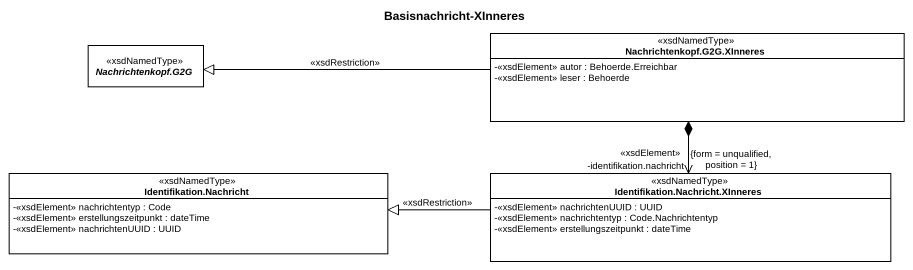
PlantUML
@startuml
title Basisnachricht-XInneres
hide circle
hide empty members
skinparam classAttributeIconSize 0
abstract class "Nachrichtenkopf.G2G" as Nachrichtenkopf_G2G <<xsdNamedType>>
class "Nachrichtenkopf.G2G.XInneres" as Nachrichtenkopf_G2G_XInneres <<xsdNamedType>> {
  -<<xsdElement>> autor : Behoerde.Erreichbar
  -<<xsdElement>> leser : Behoerde
}
class "Identifikation.Nachricht" as Identifikation_Nachricht <<xsdNamedType>> {
  -<<xsdElement>> nachrichtentyp : Code
  -<<xsdElement>> erstellungszeitpunkt : dateTime
  -<<xsdElement>> nachrichtenUUID : UUID
}
class "Identifikation.Nachricht.XInneres" as Identifikation_Nachricht_2 <<xsdNamedType>> {
  -<<xsdElement>> nachrichtenUUID : UUID
  -<<xsdElement>> nachrichtentyp : Code.Nachrichtentyp
  -<<xsdElement>> erstellungszeitpunkt : dateTime
}
Nachrichtenkopf_G2G_XInneres -left-|> Nachrichtenkopf_G2G : <<xsdRestriction>>
Identifikation_Nachricht_2 "-identifikation.nachricht\n<<xsdElement>>\n{form = unqualified, position = 1}" <-up-* Nachrichtenkopf_G2G_XInneres
Identifikation_Nachricht_2 -left-|> Identifikation_Nachricht : <<xsdRestriction>>
@enduml
